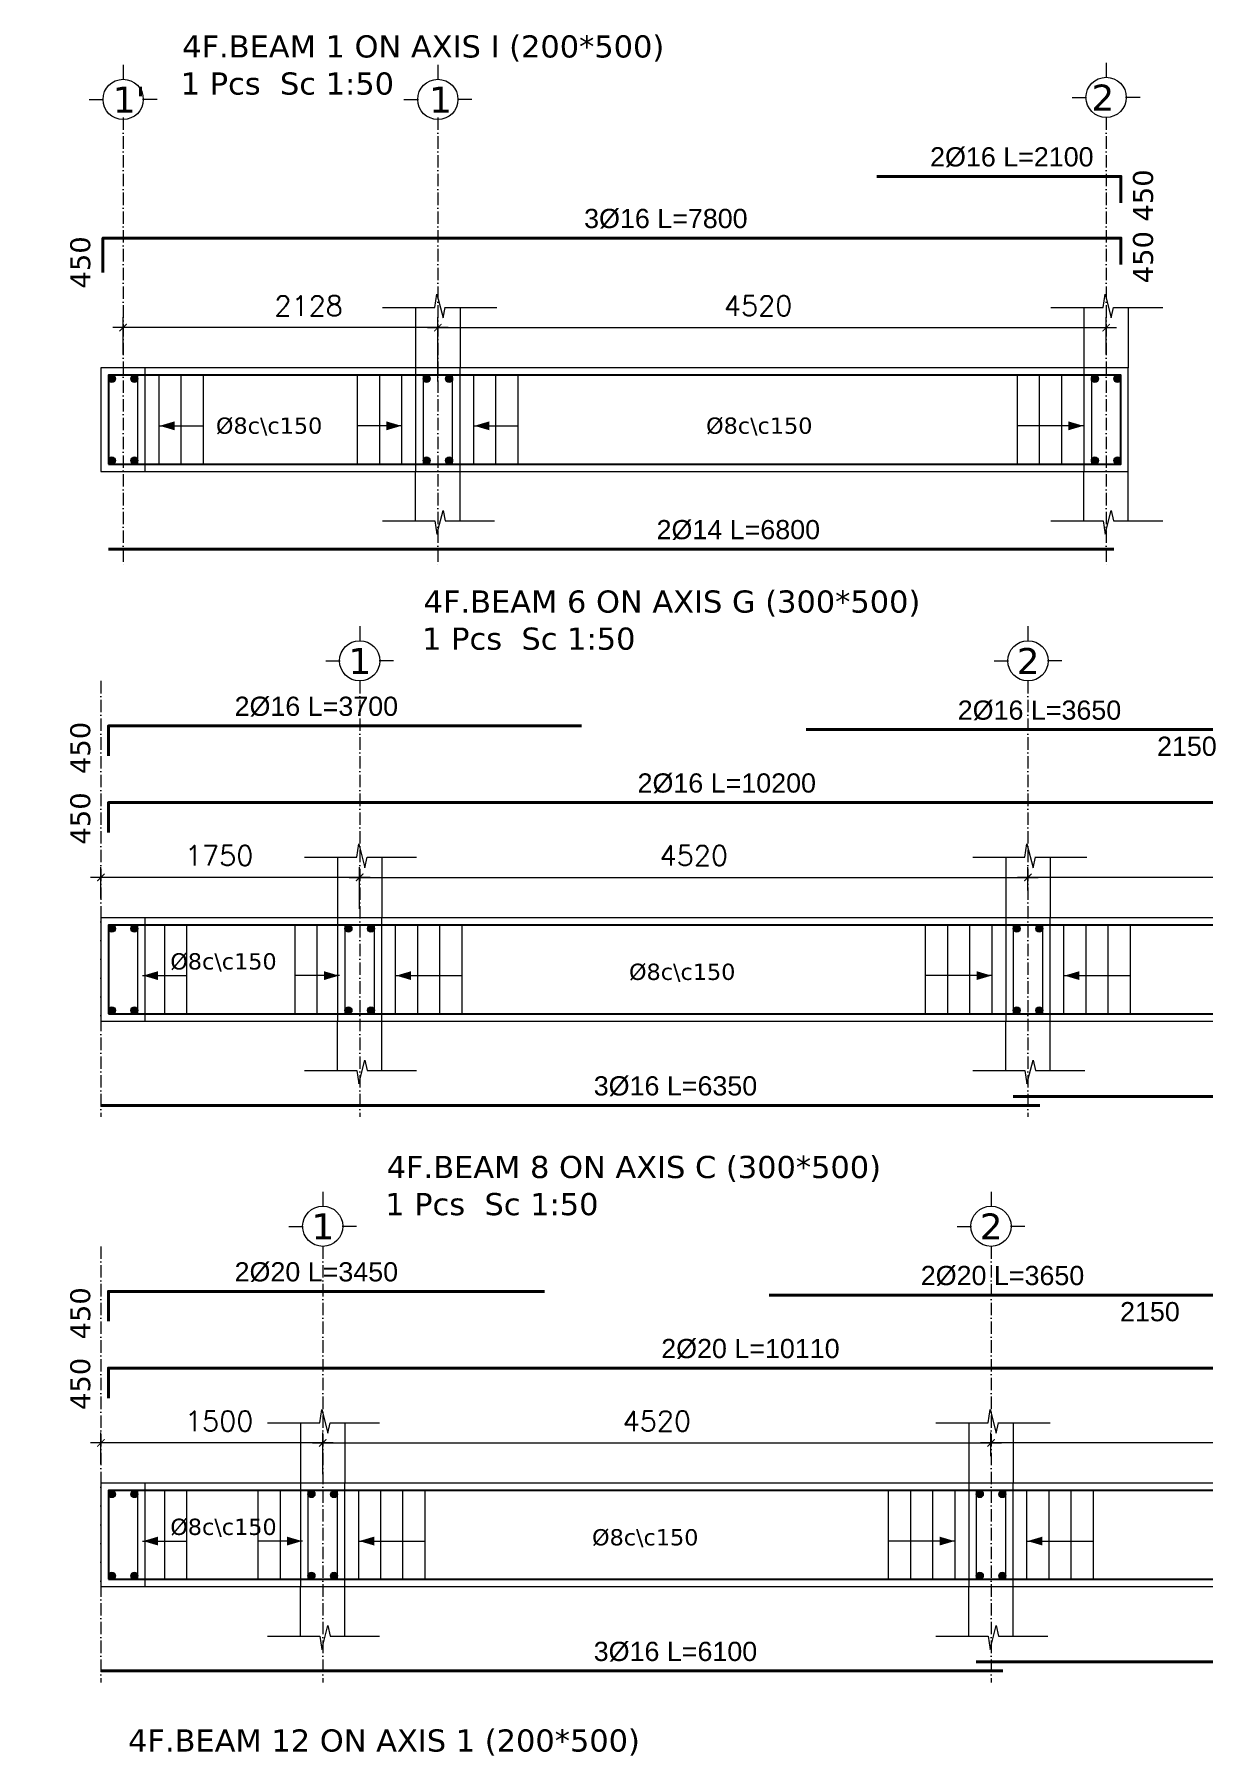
# Model space of a CAD drawing. Header units: inches. Extents: x -17020 to 43805, y -10194 to 123061.
# Drawn here: x 34608 to 35399, y 113829 to 114993 of the extents above; entities that cross this region are included whole.
import ezdxf

# ---------------------------------------------------------------- set-up
doc = ezdxf.new("R2010")
doc.units = ezdxf.units.IN
doc.header["$LTSCALE"] = 0.7
doc.header["$MEASUREMENT"] = 0
doc.linetypes.add('ACAD_ISO10W100', pattern=[18, 12, -3, 0, -3])
doc.layers.get('0').update_dxf_attribs({"lineweight": 13})
doc.layers.get('Defpoints').update_dxf_attribs({"lineweight": 5})
for name, color, linetype, lineweight in [('axis', 254, 'ACAD_ISO10W100', 9), ('BEAM FRAME', 5, 'Continuous', 18), ('COLUMN', 4, 'Continuous', 20), ('elevline', 30, 'Continuous', 20), ('FRAME 070', 5, 'Continuous', 60), ('hatch', 9, 'Continuous', 9), ('renforcment', 141, 'Continuous', 40), ('tex', 3, 'Continuous', 25), ('TEXT', 3, 'Continuous', 25), ('top rein. extension', 50, 'Continuous', 20), ('top renforcment', 7, 'Continuous', 40)]:
    doc.layers.add(name, color=color, linetype=linetype, lineweight=lineweight)
doc.styles.add('100', font='romans.shx', dxfattribs={"height": 13.5})
doc.styles.add('romanc', font='verdana.ttf', dxfattribs={"height": 250})
doc.styles.get("Standard").update_dxf_attribs({"font": 'arial.ttf', "height": 13})
doc.dimstyles.new('100', dxfattribs={"dimtxt": 13.5, "dimasz": 5, "dimexe": 7, "dimexo": 7, "dimgap": 8, "dimtad": 1, "dimdec": 0, "dimlfac": 10, "dimzin": 4, "dimdsep": 46, "dimtxsty": '100', "dimblk": 'ARCHTICK', "dimcen": 0.09, "dimdle": 7, "dimclrd": 1, "dimclre": 8, "dimclrt": 2, "dimadec": 0, "dimazin": 1, "dimtfac": 1, "dimtdec": 0, "dimtix": 1, "dimtofl": 0, "dimtmove": 0, "dimatfit": 3, "dimldrblk": 'ARCHTICK', "dimfxl": 0.18, "dimtolj": 1, "dimtzin": 0, "dimlwd": -1, "dimlwe": -1, "dimarcsym": 0})
doc.dimstyles.get("Standard").update_dxf_attribs({"dimtxt": 13, "dimasz": 5, "dimexe": 0.18, "dimexo": 0.0625, "dimgap": 6, "dimtad": 1, "dimdec": 0, "dimlfac": 10, "dimzin": 0, "dimdsep": 46, "dimtxsty": 'Standard', "dimblk": 'ARCHTICK', "dimcen": 0.09, "dimse1": 1, "dimse2": 1, "dimclrd": 1, "dimclre": 7, "dimclrt": 3, "dimadec": 0, "dimazin": 0, "dimtfac": 1, "dimtdec": 0, "dimtix": 1, "dimtofl": 0, "dimtmove": 0, "dimatfit": 3, "dimldrblk": 'ARCHTICK', "dimfxl": 1, "dimtolj": 1, "dimtzin": 0, "dimarcsym": 0})

# ---------------------------------------------------------------- blocks, each defined once
blk = doc.blocks.new('_ArchTick')
at = {"color": 0, "linetype": 'ByBlock', "lineweight": 0, "const_width": 0.15}
blk.add_lwpolyline([(-0.5, -0.5), (0.5, 0.5)], dxfattribs=at)
blk = doc.blocks.new('*D58')
at = {"color": 8, "transparency": 16777216}
for p, q in [((34880.9, 114758.2), (34880.9, 114801.7)), ((35332.9, 114776.5), (35332.9, 114801.7))]:
    blk.add_line(p, q, dxfattribs=at)
at = {"color": 1, "transparency": 16777216}
blk.add_line((34873.9, 114794.7), (35339.9, 114794.7), dxfattribs=at)
at = {"layer": 'Defpoints', "color": 0, "transparency": 16777216}
for p in [(35332.9, 114794.7), (35332.9, 114769.5), (34880.9, 114751.2)]:
    blk.add_point(p, dxfattribs=at)
at = {"color": 1, "transparency": 16777216, "xscale": 5, "yscale": 5, "zscale": 5, "rotation": 180}
blk.add_blockref('_ArchTick', (34880.9, 114794.7), dxfattribs=at)
at = {"color": 1, "transparency": 16777216, "xscale": 5, "yscale": 5, "zscale": 5}
blk.add_blockref('_ArchTick', (35332.9, 114794.7), dxfattribs=at)
at = {"color": 2, "transparency": 16777216, "insert": (35097.5, 114809.5), "char_height": 13.5, "attachment_point": 5, "style": '100'}
blk.add_mtext('\\A1;4520', dxfattribs=at)
blk = doc.blocks.new('*D59')
at = {"layer": 'Defpoints', "color": 0, "transparency": 16777216}
for p in [(34658, 114644.8, -13652.7), (35338.1, 114644.8, -37318.8), (35338.1, 114644.8)]:
    blk.add_point(p, dxfattribs=at)
at = {"layer": 'TEXT', "color": 3, "transparency": 16777216, "insert": (35084.1, 114657.8), "char_height": 13, "attachment_point": 5}
blk.add_mtext('\\A1;2%%C14 L=6800', dxfattribs=at)
blk = doc.blocks.new('*D60')
at = {"layer": 'Defpoints', "color": 0, "transparency": 16777216}
for p in [(34608, 114855.3, 264.3), (34608, 114855.3), (35388.1, 114855.3, -440.4)]:
    blk.add_point(p, dxfattribs=at)
at = {"layer": 'TEXT', "color": 3, "transparency": 16777216, "insert": (35035.1, 114868.3), "char_height": 13, "attachment_point": 5}
blk.add_mtext('\\A1;3%%C16 L=7800', dxfattribs=at)
blk = doc.blocks.new('*D61')
at = {"color": 8, "transparency": 16777216}
for p, q in [((34668, 114776.5), (34668, 114801.7)), ((34880.9, 114758.2), (34880.9, 114801.7))]:
    blk.add_line(p, q, dxfattribs=at)
at = {"color": 1, "transparency": 16777216}
blk.add_line((34887.9, 114794.7), (34661, 114794.7), dxfattribs=at)
at = {"layer": 'Defpoints', "color": 0, "transparency": 16777216}
for p in [(34668, 114794.7), (34668, 114769.5), (34880.9, 114751.2)]:
    blk.add_point(p, dxfattribs=at)
at = {"color": 1, "transparency": 16777216, "xscale": 5, "yscale": 5, "zscale": 5, "rotation": 180}
blk.add_blockref('_ArchTick', (34668, 114794.7), dxfattribs=at)
at = {"color": 1, "transparency": 16777216, "xscale": 5, "yscale": 5, "zscale": 5}
blk.add_blockref('_ArchTick', (34880.9, 114794.7), dxfattribs=at)
at = {"color": 2, "transparency": 16777216, "insert": (34793.5, 114809.5), "char_height": 13.5, "attachment_point": 5, "style": '100'}
blk.add_mtext('\\A1;2128', dxfattribs=at)
blk = doc.blocks.new('*D62')
at = {"layer": 'Defpoints', "color": 0, "transparency": 16777216}
for p in [(35177.9, 114897, -290.9), (35177.9, 114897), (35387.9, 114897, -440.4)]:
    blk.add_point(p, dxfattribs=at)
at = {"layer": 'TEXT', "color": 3, "transparency": 16777216, "insert": (35269.1, 114910), "char_height": 13, "attachment_point": 5}
blk.add_mtext('\\A1;2%%C16 L=2100', dxfattribs=at)
blk = doc.blocks.new('*D91')
at = {"layer": 'Defpoints', "color": 0, "transparency": 16777216}
for p in [(34608, 114473.4, -218.4), (34608, 114473.4), (35628, 114473.4, -167.8)]:
    blk.add_point(p, dxfattribs=at)
at = {"layer": 'TEXT', "color": 3, "transparency": 16777216, "insert": (35076.3, 114486.4), "char_height": 13, "attachment_point": 5}
blk.add_mtext('\\A1;2%%C16 L=10200', dxfattribs=at)
blk = doc.blocks.new('*D94')
at = {"color": 8, "transparency": 16777216}
for p, q in [((35280, 114413.9), (35280, 114429.8)), ((35920, 114416.2), (35920, 114429.8))]:
    blk.add_line(p, q, dxfattribs=at)
at = {"color": 1, "transparency": 16777216}
blk.add_line((35927, 114422.8), (35273, 114422.8), dxfattribs=at)
at = {"layer": 'Defpoints', "color": 0, "transparency": 16777216}
for p in [(35280, 114422.8), (35280, 114406.9), (35920, 114409.2)]:
    blk.add_point(p, dxfattribs=at)
at = {"color": 1, "transparency": 16777216, "xscale": 5, "yscale": 5, "zscale": 5, "rotation": 180}
blk.add_blockref('_ArchTick', (35280, 114422.8), dxfattribs=at)
at = {"color": 1, "transparency": 16777216, "xscale": 5, "yscale": 5, "zscale": 5}
blk.add_blockref('_ArchTick', (35920, 114422.8), dxfattribs=at)
at = {"color": 2, "transparency": 16777216, "insert": (35600, 114437.5), "char_height": 13.5, "attachment_point": 5, "style": '100'}
blk.add_mtext('\\A1;6400', dxfattribs=at)
blk = doc.blocks.new('*D95')
at = {"color": 8, "transparency": 16777216}
for p, q in [((34828, 114401.6), (34828, 114429.8)), ((35280, 114413.9), (35280, 114429.8))]:
    blk.add_line(p, q, dxfattribs=at)
at = {"color": 1, "transparency": 16777216}
blk.add_line((34821, 114422.8), (35287, 114422.8), dxfattribs=at)
at = {"layer": 'Defpoints', "color": 0, "transparency": 16777216}
for p in [(35280, 114422.8), (35280, 114406.9), (34828, 114394.6)]:
    blk.add_point(p, dxfattribs=at)
at = {"color": 1, "transparency": 16777216, "xscale": 5, "yscale": 5, "zscale": 5, "rotation": 180}
blk.add_blockref('_ArchTick', (34828, 114422.8), dxfattribs=at)
at = {"color": 1, "transparency": 16777216, "xscale": 5, "yscale": 5, "zscale": 5}
blk.add_blockref('_ArchTick', (35280, 114422.8), dxfattribs=at)
at = {"color": 2, "transparency": 16777216, "insert": (35054, 114437.5), "char_height": 13.5, "attachment_point": 5, "style": '100'}
blk.add_mtext('\\A1;4520', dxfattribs=at)
blk = doc.blocks.new('*D96')
at = {"layer": 'Defpoints', "color": 0, "transparency": 16777216}
for p in [(34608, 114525.3, -218.4), (34608, 114525.3), (34978, 114525.3, -209.5)]:
    blk.add_point(p, dxfattribs=at)
at = {"layer": 'TEXT', "color": 3, "transparency": 16777216, "insert": (34798.7, 114538.3), "char_height": 13, "attachment_point": 5}
blk.add_mtext('\\A1;2%%C16 L=3700', dxfattribs=at)
blk = doc.blocks.new('*D100')
at = {"layer": 'Defpoints', "color": 0, "transparency": 16777216}
for p in [(34653, 114268.5, -13652.7), (35288, 114268.5, -37100.9), (35288, 114268.5)]:
    blk.add_point(p, dxfattribs=at)
at = {"layer": 'TEXT', "color": 3, "transparency": 16777216, "insert": (35041.6, 114281.5), "char_height": 13, "attachment_point": 5}
blk.add_mtext('\\A1;3%%C16 L=6350', dxfattribs=at)
blk = doc.blocks.new('*D101')
at = {"layer": 'Defpoints', "color": 0, "transparency": 16777216}
for p in [(35270, 114274.6, -13652.7), (35930, 114274.6, -37100.9), (35930, 114274.6)]:
    blk.add_point(p, dxfattribs=at)
at = {"layer": 'TEXT', "color": 3, "transparency": 16777216, "insert": (35617.4, 114287.6), "char_height": 13, "attachment_point": 5}
blk.add_mtext('\\A1;3%%C16 L=6600', dxfattribs=at)
blk = doc.blocks.new('*D87')
at = {"color": 8, "transparency": 16777216}
for p, q in [((34653, 114408.4), (34653, 114429.8)), ((34828, 114401.6), (34828, 114429.8))]:
    blk.add_line(p, q, dxfattribs=at)
at = {"color": 1, "transparency": 16777216}
blk.add_line((34835, 114422.8), (34646, 114422.8), dxfattribs=at)
at = {"layer": 'Defpoints', "color": 0, "transparency": 16777216}
for p in [(34653, 114422.8), (34653, 114401.4), (34828, 114394.6)]:
    blk.add_point(p, dxfattribs=at)
at = {"color": 1, "transparency": 16777216, "xscale": 5, "yscale": 5, "zscale": 5, "rotation": 180}
blk.add_blockref('_ArchTick', (34653, 114422.8), dxfattribs=at)
at = {"color": 1, "transparency": 16777216, "xscale": 5, "yscale": 5, "zscale": 5}
blk.add_blockref('_ArchTick', (34828, 114422.8), dxfattribs=at)
at = {"color": 2, "transparency": 16777216, "insert": (34733, 114437.5), "char_height": 13.5, "attachment_point": 5, "style": '100'}
blk.add_mtext('\\A1;1750', dxfattribs=at)
blk = doc.blocks.new('*D89')
at = {"layer": 'Defpoints', "color": 0, "transparency": 16777216}
for p in [(35130, 114522.7, -203.1), (35130, 114522.7), (35495, 114522.7, -189.9)]:
    blk.add_point(p, dxfattribs=at)
at = {"layer": 'TEXT', "color": 3, "transparency": 16777216, "insert": (35287.8, 114535.7), "char_height": 13, "attachment_point": 5}
blk.add_mtext('\\A1;2%%C16 L=3650', dxfattribs=at)
blk = doc.blocks.new('*D90')
at = {"layer": 'Defpoints', "color": 0, "transparency": 16777216}
for p in [(35280, 114521.2), (35495, 114521.2), (35495, 114498.8)]:
    blk.add_point(p, dxfattribs=at)
at = {"layer": 'TEXT', "color": 3, "transparency": 16777216, "insert": (35387.5, 114511.4), "char_height": 13, "attachment_point": 5}
blk.add_mtext('\\A1;2150', dxfattribs=at)
blk = doc.blocks.new('*D118')
at = {"layer": 'Defpoints', "color": 0, "transparency": 16777216}
for p in [(34608, 114090.8, -218.4), (34608, 114090.8), (35619, 114090.8, -167.8)]:
    blk.add_point(p, dxfattribs=at)
at = {"layer": 'TEXT', "color": 3, "transparency": 16777216, "insert": (35092.3, 114103.8), "char_height": 13, "attachment_point": 5}
blk.add_mtext('\\A1;2%%C20 L=10110', dxfattribs=at)
blk = doc.blocks.new('*D121')
at = {"color": 8, "transparency": 16777216}
for p, q in [((35255, 114031.3), (35255, 114047.2)), ((35895, 114033.6), (35895, 114047.2))]:
    blk.add_line(p, q, dxfattribs=at)
at = {"color": 1, "transparency": 16777216}
blk.add_line((35902, 114040.2), (35248, 114040.2), dxfattribs=at)
at = {"layer": 'Defpoints', "color": 0, "transparency": 16777216}
for p in [(35255, 114040.2), (35255, 114024.3), (35895, 114026.6)]:
    blk.add_point(p, dxfattribs=at)
at = {"color": 1, "transparency": 16777216, "xscale": 5, "yscale": 5, "zscale": 5, "rotation": 180}
blk.add_blockref('_ArchTick', (35255, 114040.2), dxfattribs=at)
at = {"color": 1, "transparency": 16777216, "xscale": 5, "yscale": 5, "zscale": 5}
blk.add_blockref('_ArchTick', (35895, 114040.2), dxfattribs=at)
at = {"color": 2, "transparency": 16777216, "insert": (35575, 114055), "char_height": 13.5, "attachment_point": 5, "style": '100'}
blk.add_mtext('\\A1;6400', dxfattribs=at)
blk = doc.blocks.new('*D122')
at = {"color": 8, "transparency": 16777216}
for p, q in [((34803, 114019), (34803, 114047.2)), ((35255, 114031.3), (35255, 114047.2))]:
    blk.add_line(p, q, dxfattribs=at)
at = {"color": 1, "transparency": 16777216}
blk.add_line((34796, 114040.2), (35262, 114040.2), dxfattribs=at)
at = {"layer": 'Defpoints', "color": 0, "transparency": 16777216}
for p in [(35255, 114040.2), (35255, 114024.3), (34803, 114012)]:
    blk.add_point(p, dxfattribs=at)
at = {"color": 1, "transparency": 16777216, "xscale": 5, "yscale": 5, "zscale": 5, "rotation": 180}
blk.add_blockref('_ArchTick', (34803, 114040.2), dxfattribs=at)
at = {"color": 1, "transparency": 16777216, "xscale": 5, "yscale": 5, "zscale": 5}
blk.add_blockref('_ArchTick', (35255, 114040.2), dxfattribs=at)
at = {"color": 2, "transparency": 16777216, "insert": (35029, 114055), "char_height": 13.5, "attachment_point": 5, "style": '100'}
blk.add_mtext('\\A1;4520', dxfattribs=at)
blk = doc.blocks.new('*D123')
at = {"layer": 'Defpoints', "color": 0, "transparency": 16777216}
for p in [(34608, 114142.7, -218.4), (34608, 114142.7), (34953, 114142.7, -209.5)]:
    blk.add_point(p, dxfattribs=at)
at = {"layer": 'TEXT', "color": 3, "transparency": 16777216, "insert": (34798.7, 114155.7), "char_height": 13, "attachment_point": 5}
blk.add_mtext('\\A1;2%%C20 L=3450', dxfattribs=at)
blk = doc.blocks.new('*D127')
at = {"layer": 'Defpoints', "color": 0, "transparency": 16777216}
for p in [(34653, 113885.9, -13652.7), (35263, 113885.9, -37100.9), (35263, 113885.9)]:
    blk.add_point(p, dxfattribs=at)
at = {"layer": 'TEXT', "color": 3, "transparency": 16777216, "insert": (35041.6, 113898.9), "char_height": 13, "attachment_point": 5}
blk.add_mtext('\\A1;3%%C16 L=6100', dxfattribs=at)
blk = doc.blocks.new('*D128')
at = {"layer": 'Defpoints', "color": 0, "transparency": 16777216}
for p in [(35245, 113892.1, -13652.7), (35905, 113892.1, -37100.9), (35905, 113892.1)]:
    blk.add_point(p, dxfattribs=at)
at = {"layer": 'TEXT', "color": 3, "transparency": 16777216, "insert": (35592.4, 113905.1), "char_height": 13, "attachment_point": 5}
blk.add_mtext('\\A1;3%%C16 L=6600', dxfattribs=at)
blk = doc.blocks.new('*D130')
at = {"color": 8, "transparency": 16777216}
for p, q in [((34653, 114025.9), (34653, 114047.2)), ((34803, 114019), (34803, 114047.2))]:
    blk.add_line(p, q, dxfattribs=at)
at = {"color": 1, "transparency": 16777216}
blk.add_line((34810, 114040.2), (34646, 114040.2), dxfattribs=at)
at = {"layer": 'Defpoints', "color": 0, "transparency": 16777216}
for p in [(34653, 114040.2), (34653, 114018.9), (34803, 114012)]:
    blk.add_point(p, dxfattribs=at)
at = {"color": 1, "transparency": 16777216, "xscale": 5, "yscale": 5, "zscale": 5, "rotation": 180}
blk.add_blockref('_ArchTick', (34653, 114040.2), dxfattribs=at)
at = {"color": 1, "transparency": 16777216, "xscale": 5, "yscale": 5, "zscale": 5}
blk.add_blockref('_ArchTick', (34803, 114040.2), dxfattribs=at)
at = {"color": 2, "transparency": 16777216, "insert": (34733, 114055), "char_height": 13.5, "attachment_point": 5, "style": '100'}
blk.add_mtext('\\A1;1500', dxfattribs=at)
blk = doc.blocks.new('*D132')
at = {"layer": 'Defpoints', "color": 0, "transparency": 16777216}
for p in [(35105, 114140.2, -203.1), (35105, 114140.2), (35470, 114140.2, -189.9)]:
    blk.add_point(p, dxfattribs=at)
at = {"layer": 'TEXT', "color": 3, "transparency": 16777216, "insert": (35262.8, 114153.2), "char_height": 13, "attachment_point": 5}
blk.add_mtext('\\A1;2%%C20 L=3650', dxfattribs=at)
blk = doc.blocks.new('*D133')
at = {"layer": 'Defpoints', "color": 0, "transparency": 16777216}
for p in [(35255, 114138.6), (35470, 114138.6), (35470, 114116.2)]:
    blk.add_point(p, dxfattribs=at)
at = {"layer": 'TEXT', "color": 3, "transparency": 16777216, "insert": (35362.5, 114128.9), "char_height": 13, "attachment_point": 5}
blk.add_mtext('\\A1;2150', dxfattribs=at)

msp = doc.modelspace()

# ---------------------------------------------------------------- hatches: boundary and pattern name
at = {"layer": 'elevline'}
for points in [[(34662.79, 114760.05, 1), (34658.03, 114760.05, 1)], [(34673.27, 114760.05, -1), (34678.03, 114760.05, -1)], [(34875.64, 114760.05, 1), (34870.88, 114760.05, 1)], [(34886.12, 114760.05, -1), (34890.88, 114760.05, -1)], [(35327.64, 114760.05, 1), (35322.88, 114760.05, 1)], [(35338.12, 114760.05, -1), (35342.88, 114760.05, -1)], [(34662.79, 114704.81, -1), (34658.03, 114704.81, -1)], [(34673.27, 114704.81, 1), (34678.03, 114704.81, 1)], [(34875.64, 114704.81, -1), (34870.88, 114704.81, -1)], [(34886.12, 114704.81, 1), (34890.88, 114704.81, 1)], [(35327.64, 114704.81, -1), (35322.88, 114704.81, -1)], [(35338.12, 114704.81, 1), (35342.88, 114704.81, 1)], [(34662.79, 114388.1, 1), (34658.03, 114388.1, 1)], [(34673.27, 114388.1, -1), (34678.03, 114388.1, -1)], [(34822.79, 114388.1, 1), (34818.03, 114388.1, 1)], [(34833.27, 114388.1, -1), (34838.03, 114388.1, -1)], [(35274.79, 114388.1, 1), (35270.03, 114388.1, 1)], [(35285.27, 114388.1, -1), (35290.03, 114388.1, -1)], [(34662.79, 114332.86, -1), (34658.03, 114332.86, -1)], [(34673.27, 114332.86, 1), (34678.03, 114332.86, 1)], [(34822.79, 114332.86, -1), (34818.03, 114332.86, -1)], [(34833.27, 114332.86, 1), (34838.03, 114332.86, 1)], [(35274.79, 114332.86, -1), (35270.03, 114332.86, -1)], [(35285.27, 114332.86, 1), (35290.03, 114332.86, 1)], [(34662.79, 114005.56, 1), (34658.03, 114005.56, 1)], [(34673.27, 114005.56, -1), (34678.03, 114005.56, -1)], [(34797.79, 114005.56, 1), (34793.03, 114005.56, 1)], [(34808.27, 114005.56, -1), (34813.03, 114005.56, -1)], [(35249.79, 114005.56, 1), (35245.03, 114005.56, 1)], [(35260.27, 114005.56, -1), (35265.03, 114005.56, -1)], [(34662.79, 113950.32, -1), (34658.03, 113950.32, -1)], [(34673.27, 113950.32, 1), (34678.03, 113950.32, 1)], [(34797.79, 113950.32, -1), (34793.03, 113950.32, -1)], [(34808.27, 113950.32, 1), (34813.03, 113950.32, 1)], [(35249.79, 113950.32, -1), (35245.03, 113950.32, -1)], [(35260.27, 113950.32, 1), (35265.03, 113950.32, 1)]]:
    msp.add_hatch(color=256, dxfattribs=at).paths.add_polyline_path(points)

# ---------------------------------------------------------------- linework, layer by layer
at = {"layer": 'axis'}
for p, q in [((34668.03, 114936.83), (34668.03, 114632.69)), ((34668.03, 114936.83), (34668.03, 114632.69)), ((34880.88, 114936.83), (34880.88, 114632.69)), ((35332.88, 114936.83), (35332.88, 114632.69)), ((34653.03, 114555.67), (34653.03, 114260.74)), ((34828.03, 114555.67), (34828.03, 114260.74)), ((35280.03, 114555.67), (35280.03, 114260.74)), ((35280.03, 114555.67), (35280.03, 114260.74)), ((34653.03, 114173.13), (34653.03, 113878.2)), ((34803.03, 114173.13), (34803.03, 113878.2)), ((35255.03, 114173.13), (35255.03, 113878.2)), ((35255.03, 114173.13), (35255.03, 113878.2))]:
    msp.add_line(p, q, dxfattribs=at)
at = {"layer": 'BEAM FRAME', "elevation": 217.91}
for points in [[(34653.03, 114697.43), (35347.88, 114697.43), (35347.88, 114767.43), (34653.03, 114767.43)], [(34653.03, 114325.48), (36552.03, 114325.48), (36552.03, 114395.48), (34653.03, 114395.48)], [(34653.03, 113942.94), (36497.03, 113942.94), (36497.03, 114012.94), (34653.03, 114012.94)]]:
    msp.add_lwpolyline(points, close=True, dxfattribs=at)
at = {"layer": 'COLUMN', "lineweight": 20}
for p, q in [((34865.88, 114808.36, 217.91), (34865.88, 114767.43, 217.91)), ((34895.88, 114808.36, 217.91), (34895.88, 114767.43, 217.91)), ((35317.88, 114808.36, 217.91), (35317.88, 114767.43, 217.91)), ((35347.88, 114808.36, 217.91), (35347.88, 114767.43, 217.91)), ((34865.88, 114664, 217.91), (34865.88, 114697.43, 217.91)), ((34895.88, 114664, 217.91), (34895.88, 114697.43, 217.91)), ((35317.88, 114664, 217.91), (35317.88, 114697.43, 217.91)), ((35347.88, 114664, 217.91), (35347.88, 114697.43, 217.91)), ((34813.03, 114436.41, 217.91), (34813.03, 114395.48, 217.91)), ((34843.03, 114436.41, 217.91), (34843.03, 114395.48, 217.91)), ((35265.03, 114436.41, 217.91), (35265.03, 114395.48, 217.91)), ((35295.03, 114436.41, 217.91), (35295.03, 114395.48, 217.91)), ((34813.03, 114292.05, 217.91), (34813.03, 114325.48, 217.91)), ((34843.03, 114292.05, 217.91), (34843.03, 114325.48, 217.91)), ((35265.03, 114292.05, 217.91), (35265.03, 114325.48, 217.91)), ((35295.03, 114292.05, 217.91), (35295.03, 114325.48, 217.91)), ((34788.03, 114053.87, 217.91), (34788.03, 114012.94, 217.91)), ((34818.03, 114053.87, 217.91), (34818.03, 114012.94, 217.91)), ((35240.03, 114053.87, 217.91), (35240.03, 114012.94, 217.91)), ((35270.03, 114053.87, 217.91), (35270.03, 114012.94, 217.91)), ((34788.03, 113909.51, 217.91), (34788.03, 113942.94, 217.91)), ((34818.03, 113909.51, 217.91), (34818.03, 113942.94, 217.91)), ((35240.03, 113909.51, 217.91), (35240.03, 113942.94, 217.91)), ((35270.03, 113909.51, 217.91), (35270.03, 113942.94, 217.91))]:
    msp.add_line(p, q, dxfattribs=at)
at = {"layer": 'elevline'}
for p, q in [((34692.34, 114702.43), (34692.34, 114762.43)), ((34707.3, 114702.43), (34707.3, 114762.43)), ((34722.3, 114702.43), (34722.3, 114762.43)), ((34826.61, 114702.43), (34826.61, 114762.43)), ((34841.61, 114702.43), (34841.61, 114762.43)), ((34856.57, 114702.43), (34856.57, 114762.43)), ((34905.19, 114702.43), (34905.19, 114762.43)), ((34920.15, 114702.43), (34920.15, 114762.43)), ((34935.15, 114702.43), (34935.15, 114762.43)), ((35272.88, 114702.43), (35272.88, 114762.43)), ((35287.88, 114702.43), (35287.88, 114762.43)), ((35302.88, 114702.43), (35302.88, 114762.43)), ((34696.12, 114330.48), (34696.12, 114390.48)), ((34711.12, 114330.48), (34711.12, 114390.48)), ((34784.37, 114330.48), (34784.37, 114390.48)), ((34799.37, 114330.48), (34799.37, 114390.48)), ((34852.34, 114330.48), (34852.34, 114390.48)), ((34867.3, 114330.48), (34867.3, 114390.48)), ((34882.3, 114330.48), (34882.3, 114390.48)), ((34897.3, 114330.48), (34897.3, 114390.48)), ((35210.76, 114330.48), (35210.76, 114390.48)), ((35225.76, 114330.48), (35225.76, 114390.48)), ((35240.76, 114330.48), (35240.76, 114390.48)), ((35255.72, 114330.48), (35255.72, 114390.48)), ((35304.34, 114330.48), (35304.34, 114390.48)), ((35319.3, 114330.48), (35319.3, 114390.48)), ((35334.3, 114330.48), (35334.3, 114390.48)), ((35349.3, 114330.48), (35349.3, 114390.48)), ((34696.12, 113947.94), (34696.12, 114007.94)), ((34711.12, 113947.94), (34711.12, 114007.94)), ((34759.37, 113947.94), (34759.37, 114007.94)), ((34774.37, 113947.94), (34774.37, 114007.94)), ((34827.34, 113947.94), (34827.34, 114007.94)), ((34842.3, 113947.94), (34842.3, 114007.94)), ((34857.3, 113947.94), (34857.3, 114007.94)), ((34872.3, 113947.94), (34872.3, 114007.94)), ((35185.76, 113947.94), (35185.76, 114007.94)), ((35200.76, 113947.94), (35200.76, 114007.94)), ((35215.76, 113947.94), (35215.76, 114007.94)), ((35230.72, 113947.94), (35230.72, 114007.94)), ((35279.34, 113947.94), (35279.34, 114007.94)), ((35294.3, 113947.94), (35294.3, 114007.94)), ((35309.3, 113947.94), (35309.3, 114007.94)), ((35324.3, 113947.94), (35324.3, 114007.94))]:
    msp.add_line(p, q, dxfattribs=at)
for centre in [(34660.41, 114760.05), (34675.65, 114760.05), (34873.26, 114760.05), (34888.5, 114760.05), (35325.26, 114760.05), (35340.5, 114760.05), (34660.41, 114704.81), (34675.65, 114704.81), (34873.26, 114704.81), (34888.5, 114704.81), (35325.26, 114704.81), (35340.5, 114704.81), (34660.41, 114388.1), (34675.65, 114388.1), (34820.41, 114388.1), (34835.65, 114388.1), (35272.41, 114388.1), (35287.65, 114388.1), (34660.41, 114332.86), (34675.65, 114332.86), (34820.41, 114332.86), (34835.65, 114332.86), (35272.41, 114332.86), (35287.65, 114332.86), (34660.41, 114005.56), (34675.65, 114005.56), (34795.41, 114005.56), (34810.65, 114005.56), (35247.41, 114005.56), (35262.65, 114005.56), (34660.41, 113950.32), (34675.65, 113950.32), (34795.41, 113950.32), (34810.65, 113950.32), (35247.41, 113950.32), (35262.65, 113950.32)]:
    msp.add_circle(centre, 2.38, dxfattribs=at)
at = {"layer": 'FRAME 070', "lineweight": 20}
for p, q in [((34878.85, 114808.36, 217.91), (34880.2, 114817.36, 217.91)), ((34880.2, 114817.36, 217.91), (34884.38, 114801.28, 217.91)), ((35330.85, 114808.36, 217.91), (35332.2, 114817.36, 217.91)), ((35332.2, 114817.36, 217.91), (35336.38, 114801.28, 217.91)), ((34843.49, 114808.36, 217.91), (34878.85, 114808.36, 217.91)), ((34884.38, 114801.28, 217.91), (34885.89, 114808.36, 217.91)), ((34885.41, 114808.36, 217.91), (34920.77, 114808.36, 217.91)), ((35295.49, 114808.36, 217.91), (35330.85, 114808.36, 217.91)), ((35336.38, 114801.28, 217.91), (35337.89, 114808.36, 217.91)), ((35337.89, 114808.36, 217.91), (35371.28, 114808.36, 217.91)), ((34880.2, 114655, 217.91), (34884.38, 114671.08, 217.91)), ((34884.38, 114671.08, 217.91), (34885.89, 114664, 217.91)), ((35332.2, 114655, 217.91), (35336.38, 114671.08, 217.91)), ((35336.38, 114671.08, 217.91), (35337.89, 114664, 217.91)), ((34843.49, 114664, 217.91), (34878.85, 114664, 217.91)), ((34878.85, 114664, 217.91), (34880.2, 114655, 217.91)), ((34885.89, 114664, 217.91), (34919.28, 114664, 217.91)), ((35295.49, 114664, 217.91), (35330.85, 114664, 217.91)), ((35330.85, 114664, 217.91), (35332.2, 114655, 217.91)), ((35337.89, 114664, 217.91), (35371.28, 114664, 217.91)), ((34826, 114436.41, 217.91), (34827.35, 114445.41, 217.91)), ((34827.35, 114445.41, 217.91), (34831.53, 114429.33, 217.91)), ((35278, 114436.41, 217.91), (35279.35, 114445.41, 217.91)), ((35279.35, 114445.41, 217.91), (35283.53, 114429.33, 217.91)), ((34790.64, 114436.41, 217.91), (34826, 114436.41, 217.91)), ((34831.53, 114429.33, 217.91), (34833.04, 114436.41, 217.91)), ((34833.04, 114436.41, 217.91), (34866.43, 114436.41, 217.91)), ((35242.64, 114436.41, 217.91), (35278, 114436.41, 217.91)), ((35283.53, 114429.33, 217.91), (35285.04, 114436.41, 217.91)), ((35284.56, 114436.41, 217.91), (35319.92, 114436.41, 217.91)), ((34827.35, 114283.05, 217.91), (34831.53, 114299.13, 217.91)), ((34831.53, 114299.13, 217.91), (34833.04, 114292.05, 217.91)), ((35279.35, 114283.05, 217.91), (35283.53, 114299.13, 217.91)), ((35283.53, 114299.13, 217.91), (35285.04, 114292.05, 217.91)), ((34790.64, 114292.05, 217.91), (34826, 114292.05, 217.91)), ((34826, 114292.05, 217.91), (34827.35, 114283.05, 217.91)), ((34833.04, 114292.05, 217.91), (34866.43, 114292.05, 217.91)), ((35242.64, 114292.05, 217.91), (35278, 114292.05, 217.91)), ((35278, 114292.05, 217.91), (35279.35, 114283.05, 217.91)), ((35285.04, 114292.05, 217.91), (35318.43, 114292.05, 217.91)), ((34765.64, 114053.87, 217.91), (34801, 114053.87, 217.91)), ((34801, 114053.87, 217.91), (34802.35, 114062.87, 217.91)), ((34802.35, 114062.87, 217.91), (34806.53, 114046.79, 217.91)), ((34806.53, 114046.79, 217.91), (34808.04, 114053.87, 217.91)), ((34808.04, 114053.87, 217.91), (34841.43, 114053.87, 217.91)), ((35217.64, 114053.87, 217.91), (35253, 114053.87, 217.91)), ((35253, 114053.87, 217.91), (35254.35, 114062.87, 217.91)), ((35254.35, 114062.87, 217.91), (35258.53, 114046.79, 217.91)), ((35258.53, 114046.79, 217.91), (35260.04, 114053.87, 217.91)), ((35259.56, 114053.87, 217.91), (35294.92, 114053.87, 217.91)), ((34802.35, 113900.51, 217.91), (34806.53, 113916.59, 217.91)), ((34806.53, 113916.59, 217.91), (34808.04, 113909.51, 217.91)), ((35254.35, 113900.51, 217.91), (35258.53, 113916.59, 217.91)), ((35258.53, 113916.59, 217.91), (35260.04, 113909.51, 217.91)), ((34765.64, 113909.51, 217.91), (34801, 113909.51, 217.91)), ((34801, 113909.51, 217.91), (34802.35, 113900.51, 217.91)), ((34808.04, 113909.51, 217.91), (34841.43, 113909.51, 217.91)), ((35217.64, 113909.51, 217.91), (35253, 113909.51, 217.91)), ((35253, 113909.51, 217.91), (35254.35, 113900.51, 217.91)), ((35260.04, 113909.51, 217.91), (35293.43, 113909.51, 217.91))]:
    msp.add_line(p, q, dxfattribs=at)
at = {"layer": 'FRAME 070', "lineweight": 15}
for points in [[(34653.03, 114697.43), (34683.03, 114697.43), (34683.03, 114767.43), (34653.03, 114767.43)], [(34865.88, 114697.43), (34895.88, 114697.43), (34895.88, 114767.43), (34865.88, 114767.43)], [(35317.88, 114697.43), (35347.88, 114697.43), (35347.88, 114767.43), (35317.88, 114767.43)], [(34653.03, 114325.48), (34683.03, 114325.48), (34683.03, 114395.48), (34653.03, 114395.48)], [(34813.03, 114325.48), (34843.03, 114325.48), (34843.03, 114395.48), (34813.03, 114395.48)], [(35265.03, 114325.48), (35295.03, 114325.48), (35295.03, 114395.48), (35265.03, 114395.48)], [(34653.03, 113942.94), (34683.03, 113942.94), (34683.03, 114012.94), (34653.03, 114012.94)], [(34788.03, 113942.94), (34818.03, 113942.94), (34818.03, 114012.94), (34788.03, 114012.94)], [(35240.03, 113942.94), (35270.03, 113942.94), (35270.03, 114012.94), (35240.03, 114012.94)]]:
    msp.add_lwpolyline(points, close=True, dxfattribs=at)
at = {"layer": 'hatch'}
for p, q in [((34668.03, 114972.44), (34668.03, 114962.7)), ((34880.88, 114972.44), (34880.88, 114962.7)), ((35332.88, 114973.8), (35332.88, 114964.07)), ((34645.11, 114948.96), (34654.84, 114948.96)), ((34690.95, 114948.96), (34681.22, 114948.96)), ((34857.96, 114948.96), (34867.69, 114948.96)), ((34903.8, 114948.96), (34894.07, 114948.96)), ((35309.96, 114950.32), (35319.69, 114950.32)), ((35355.8, 114950.32), (35346.07, 114950.32)), ((34828.03, 114592.64), (34828.03, 114582.91)), ((35280.03, 114592.64), (35280.03, 114582.91)), ((34805.11, 114569.17), (34814.84, 114569.17)), ((34850.95, 114569.17), (34841.22, 114569.17)), ((35257.11, 114569.17), (35266.84, 114569.17)), ((35302.95, 114569.17), (35293.22, 114569.17)), ((34803.03, 114210.1), (34803.03, 114200.37)), ((35255.03, 114210.1), (35255.03, 114200.37)), ((34780.11, 114186.63), (34789.84, 114186.63)), ((34825.95, 114186.63), (34816.22, 114186.63)), ((35232.11, 114186.63), (35241.84, 114186.63)), ((35277.95, 114186.63), (35268.22, 114186.63))]:
    msp.add_line(p, q, dxfattribs=at)
for centre in [(34668.03, 114949.08), (34880.88, 114949.08), (35332.88, 114950.45), (34828.03, 114569.29), (35280.03, 114569.29), (34803.03, 114186.75), (35255.03, 114186.75)]:
    msp.add_circle(centre, 13.62, dxfattribs=at)
at = {"layer": 'renforcment', "lineweight": -2, "elevation": 217.91}
for points in [[(34658.03, 114702.43), (35342.88, 114702.43), (35342.88, 114762.43), (34658.03, 114762.43)], [(34658.03, 114330.48), (36547.03, 114330.48), (36547.03, 114390.48), (34658.03, 114390.48)], [(34658.03, 113947.94), (36492.03, 113947.94), (36492.03, 114007.94), (34658.03, 114007.94)]]:
    msp.add_lwpolyline(points, close=True, dxfattribs=at)
at = {"layer": 'top rein. extension'}
for p, q in [((34692.34, 114728.27), (34722.3, 114728.27)), ((34856.57, 114728.27), (34826.61, 114728.27)), ((34905.19, 114728.27), (34935.15, 114728.27)), ((35317.84, 114728.27), (35272.88, 114728.27)), ((34681.16, 114356.32), (34711.12, 114356.32)), ((34814.33, 114356.32), (34784.37, 114356.32)), ((34852.34, 114356.32), (34897.3, 114356.32)), ((35255.72, 114356.32), (35210.76, 114356.32)), ((35304.34, 114356.32), (35349.3, 114356.32)), ((34681.16, 113973.78), (34711.12, 113973.78)), ((34789.33, 113973.78), (34759.37, 113973.78)), ((34827.34, 113973.78), (34872.3, 113973.78)), ((35230.72, 113973.78), (35185.76, 113973.78)), ((35279.34, 113973.78), (35324.3, 113973.78))]:
    msp.add_line(p, q, dxfattribs=at)
for points in [[(34702.82, 114731.27), (34692.69, 114728.27), (34702.82, 114725.27)], [(34846.09, 114731.27), (34856.22, 114728.27), (34846.09, 114725.27)], [(34915.67, 114731.27), (34905.54, 114728.27), (34915.67, 114725.27)], [(35307.37, 114731.27), (35317.49, 114728.27), (35307.37, 114725.27)], [(34691.63, 114359.32), (34681.51, 114356.32), (34691.63, 114353.32)], [(34803.86, 114359.32), (34813.98, 114356.32), (34803.86, 114353.32)], [(34862.82, 114359.32), (34852.69, 114356.32), (34862.82, 114353.32)], [(35245.25, 114359.32), (35255.37, 114356.32), (35245.25, 114353.32)], [(35314.82, 114359.32), (35304.69, 114356.32), (35314.82, 114353.32)], [(34691.63, 113976.78), (34681.51, 113973.78), (34691.63, 113970.78)], [(34778.86, 113976.78), (34788.98, 113973.78), (34778.86, 113970.78)], [(34837.82, 113976.78), (34827.69, 113973.78), (34837.82, 113970.78)], [(35220.25, 113976.78), (35230.37, 113973.78), (35220.25, 113970.78)], [(35289.82, 113976.78), (35279.69, 113973.78), (35289.82, 113970.78)]]:
    msp.add_solid(points, dxfattribs=at)
at = {"layer": 'top renforcment'}
for p, q in [((35338.08, 114644.77, -217.91), (34658.03, 114644.77)), ((35930.03, 114274.6), (35270.03, 114274.6)), ((35288.03, 114268.46), (34653.03, 114268.46)), ((35905.03, 113892.06), (35245.03, 113892.06)), ((35263.03, 113885.92), (34653.03, 113885.92))]:
    msp.add_line(p, q, dxfattribs=at)
for points in [[(35177.88, 114897.04), (35342.88, 114897.04), (35342.88, 114879.15)], [(34654.33, 114832.03), (34654.33, 114855.3), (35342.88, 114855.3), (35342.88, 114837.41)], [(34658.03, 114504.99), (34658.03, 114525.26), (34978.03, 114525.26)], [(35130.03, 114522.74), (35495.03, 114522.74)], [(34658.03, 114453.08), (34658.03, 114473.35), (35628, 114473.35)], [(34658.03, 114122.45), (34658.03, 114142.72), (34953.03, 114142.72)], [(35105.03, 114140.2), (35470.03, 114140.2)], [(34658.03, 114070.54), (34658.03, 114090.81), (35619, 114090.81)]]:
    msp.add_lwpolyline(points, dxfattribs=at)
at = {"layer": 'top renforcment', "lineweight": 15}
for points in [[(34658.03, 114702.43), (34678.03, 114702.43), (34678.03, 114762.43), (34658.03, 114762.43)], [(34870.88, 114702.43), (34890.88, 114702.43), (34890.88, 114762.43), (34870.88, 114762.43)], [(35322.88, 114702.43), (35342.88, 114702.43), (35342.88, 114762.43), (35322.88, 114762.43)], [(34658.03, 114330.48), (34678.03, 114330.48), (34678.03, 114390.48), (34658.03, 114390.48)], [(34818.03, 114330.48), (34838.03, 114330.48), (34838.03, 114390.48), (34818.03, 114390.48)], [(35270.03, 114330.48), (35290.03, 114330.48), (35290.03, 114390.48), (35270.03, 114390.48)], [(34658.03, 113947.94), (34678.03, 113947.94), (34678.03, 114007.94), (34658.03, 114007.94)], [(34793.03, 113947.94), (34813.03, 113947.94), (34813.03, 114007.94), (34793.03, 114007.94)], [(35245.03, 113947.94), (35265.03, 113947.94), (35265.03, 114007.94), (35245.03, 114007.94)]]:
    msp.add_lwpolyline(points, close=True, dxfattribs=at)

# ---------------------------------------------------------------- texts
at = {"layer": 'tex', "style": 'romanc'}
for p in [(34730.77, 114722.9, -33436.19), (35062.3, 114722.9, -33436.19), (34699.91, 114360.48, -33436.19), (35010.17, 114353.41, -33436.19), (34699.91, 113977.94, -33436.19), (34985.17, 113970.87, -33436.19)]:
    msp.add_text('%%C8c\\c150', height=11, dxfattribs=at).set_placement(p)
at = {"layer": 'TEXT', "style": 'romanc'}
for s, height, p in [('4F.BEAM 1 ON AXIS I (200*500)', 15, (34707.97, 114977.45)), ('1 Pcs  Sc 1:50 ', 15, (34706.96, 114952.35)), ("1'", 17.6, (34661.01, 114940.16)), ('1', 17.6, (34874.96, 114940.16)), ('2', 17.6, (35323, 114941.52)), ('4F.BEAM 6 ON AXIS G (300*500)', 15, (34871.28, 114601.9)), ('1 Pcs  Sc 1:50 ', 15, (34870.26, 114576.8)), ('1', 17.6, (34820.43, 114560.37)), ('2', 17.6, (35272.43, 114560.37)), ('4F.BEAM 8 ON AXIS C (300*500)', 15, (34846.28, 114219.36)), ('1 Pcs  Sc 1:50 ', 15, (34845.26, 114194.26)), ('1', 17.6, (34795.43, 114177.83)), ('2', 17.6, (35247.43, 114177.83)), ('4F.BEAM 12 ON AXIS 1 (200*500)', 15, (34671.36, 113831.38))]:
    msp.add_text(s, height=height, dxfattribs=at).set_placement(p)
for p in [(35364.56, 114866.44, -73392.95), (35364.56, 114824.71, -73392.95), (34645.75, 114821.15, -72739.24), (34645.75, 114492.69, -72739.24), (34645.75, 114444.99, -72739.24), (34645.75, 114110.15, -72739.24), (34645.75, 114062.45, -72739.24)]:
    msp.add_text('450', height=13.5, rotation=90, dxfattribs=at).set_placement(p)

# ---------------------------------------------------------------- dimensions: what is measured, and where the dimension line sits
for base, p1, p2, picture, middle in [((34668.031, 114794.7264), (34880.8805, 114751.1682), (34668.031, 114769.5249), '*D61', (34793.4916, 114794.7264)), ((34653.03, 114422.78), (34828.03, 114394.58), (34653.03, 114401.4), '*D87', (34733.03, 114422.78)), ((35280.03, 114422.78), (35920.03, 114409.18), (35280.03, 114406.86), '*D94', (35600.03, 114422.78)), ((34653.03, 114040.24), (34803.03, 114012.04), (34653.03, 114018.86), '*D130', (34733.03, 114040.24)), ((35255.03, 114040.24), (35895.03, 114026.64), (35255.03, 114024.33), '*D121', (35575.03, 114040.24))]:
    dim = msp.add_linear_dim(base=base, p1=p1, p2=p2, angle=180, dimstyle='100')
    dim.commit()
    dim.dimension.update_dxf_attribs({"geometry": picture, "text_midpoint": middle, "dimtype": 160})
for base, p1, p2, picture, middle in [((35332.88, 114794.73), (34880.88, 114751.17), (35332.88, 114769.52), '*D58', (35097.53, 114794.73)), ((35280.03, 114422.78), (34828.03, 114394.58), (35280.03, 114406.86), '*D95', (35054.03, 114422.78)), ((35255.03, 114040.24), (34803.03, 114012.04), (35255.03, 114024.33), '*D122', (35029.03, 114040.24))]:
    dim = msp.add_linear_dim(base=base, p1=p1, p2=p2, dimstyle='100')
    dim.commit()
    dim.dimension.update_dxf_attribs({"geometry": picture, "text_midpoint": middle, "dimtype": 160})
at = {"layer": 'TEXT'}
for base, p1, p2, angle, text, picture, middle in [((35177.88, 114897.04), (35387.88, 114897.04, -440.37), (35177.88, 114897.04, -290.89), 180, '2%%C16 L=<>', '*D62', (35269.15, 114897.04)), ((34608.031, 114855.3042), (35388.0805, 114855.3042, -440.3669), (34608.031, 114855.3042, 264.294), 180, '3%%C16 L=<>', '*D60', (35035.1264, 114855.3042)), ((35338.0797, 114644.7749, 12366.9612), (34658.031, 114644.7749, -1285.7206), (35338.0797, 114644.7749, -24951.8283), 0, '2%%C14 L=<>', '*D59', (35084.0845, 114644.7749, 12366.9612)), ((34608.03, 114525.26), (34978.03, 114525.26, -209.54), (34608.03, 114525.26, -218.39), 180, '2%%C16 L=<>', '*D96', (34798.74, 114525.26)), ((35130.03, 114522.74), (35495.03, 114522.74, -189.88), (35130.03, 114522.74, -203.15), 180, '2%%C16 L=<>', '*D89', (35287.81, 114522.74)), ((34608.03, 114473.35), (35628, 114473.35, -167.76), (34608.03, 114473.35, -218.39), 180, '2%%C16 L=<>', '*D91', (35076.29, 114473.35)), ((35288.03, 114268.46, 12366.96), (34653.03, 114268.46, -1285.72), (35288.03, 114268.46, -24733.92), 0, '3%%C16 L=<>', '*D100', (35041.61, 114268.46, 12366.96)), ((35930.03, 114274.6, 12366.96), (35270.03, 114274.6, -1285.72), (35930.03, 114274.6, -24733.92), 0, '3%%C16 L=<>', '*D101', (35617.42, 114274.6, 12366.96)), ((34608.03, 114142.72), (34953.03, 114142.72, -209.54), (34608.03, 114142.72, -218.39), 180, '2%%C20 L=<>', '*D123', (34798.74, 114142.72)), ((35105.03, 114140.2), (35470.03, 114140.2, -189.88), (35105.03, 114140.2, -203.15), 180, '2%%C20 L=<>', '*D132', (35262.81, 114140.2)), ((34608.03, 114090.81), (35619, 114090.81, -167.76), (34608.03, 114090.81, -218.39), 180, '2%%C20 L=<>', '*D118', (35092.29, 114090.81)), ((35905.03, 113892.06, 12366.96), (35245.03, 113892.06, -1285.72), (35905.03, 113892.06, -24733.92), 0, '3%%C16 L=<>', '*D128', (35592.42, 113892.06, 12366.96)), ((35263.03, 113885.92, 12366.96), (34653.03, 113885.92, -1285.72), (35263.03, 113885.92, -24733.92), 0, '3%%C16 L=<>', '*D127', (35041.61, 113885.92, 12366.96))]:
    dim = msp.add_linear_dim(base=base, p1=p1, p2=p2, angle=angle, text=text, dimstyle='Standard', override={"dimsd1": 1, "dimsd2": 1, "dimfxl": 0.1, "dimfxlon": 1}, dxfattribs=at)
    dim.commit()
    dim.dimension.update_dxf_attribs({"geometry": picture, "text_midpoint": middle, "dimtype": 161})
for base, p1, p2, picture, middle in [((35495.03, 114498.78), (35280.03, 114521.17), (35495.03, 114521.17), '*D90', (35387.53, 114511.41)), ((35470.03, 114116.24), (35255.03, 114138.63), (35470.03, 114138.63), '*D133', (35362.53, 114128.88))]:
    dim = msp.add_linear_dim(base=base, p1=p1, p2=p2, dimstyle='Standard', override={"dimsd1": 1, "dimsd2": 1, "dimfxl": 0.1, "dimfxlon": 1}, dxfattribs=at)
    dim.commit()
    dim.dimension.update_dxf_attribs({"geometry": picture, "text_midpoint": middle})

doc.saveas('drawing.dxf')
